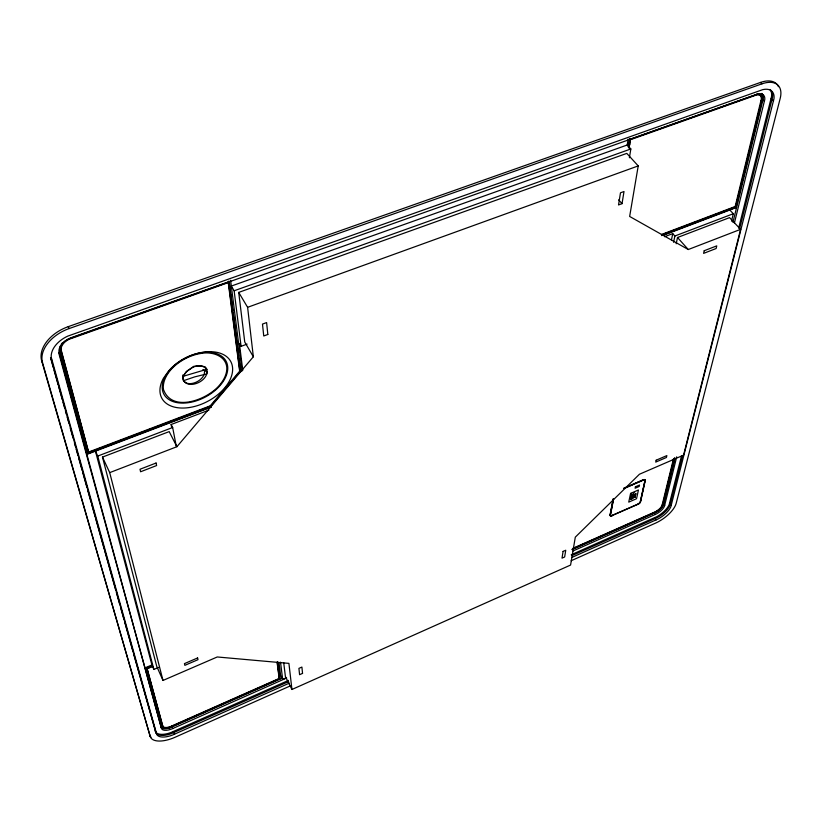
<?xml version="1.0" encoding="UTF-8"?>
<svg xmlns="http://www.w3.org/2000/svg" width="822" height="822" viewBox="0 0 822 822"><rect width="100%" height="100%" fill="white"/><g stroke="black" fill="none" stroke-linecap="round" stroke-linejoin="round"><path stroke-width="1.23" d="M631.388 494.094L631.666 493.354M634.05 492.46L633.752 493.015M163.311 388.888C162.777 381.757 166.219 375.202 170.719 369.931A34.185 21.331 -27.8 0 1 201.287 353.398C211.449 351.446 225.434 355.33 226.769 367.146A34.185 21.331 -27.8 0 1 218.96 385.795C206.199 400.335 171.521 412.88 163.373 389.217M629.405 157.773L630.834 148.957L627.207 145.001L628.131 139.154M628.214 146.994L629.529 138.764M628.666 147.487L629.991 139.257L757.781 94.068A13.491 7.254 -44.5 0 1 764.779 99.565L734.395 223.091M629.159 148.535L630.135 139.154L629.775 144.734M622.028 203.661L624.001 191.526L620.476 192.821L618.534 204.955L622.028 203.661L618.678 199.859M740.591 229.348L683.575 455.141L639.434 474.243L575.308 537.146L570.581 565.053L291.944 689.483L288.912 663.375L217.244 656.973L162.992 680.452L109.716 472.619L176.894 446.716L253.351 356.769L244.74 341.983L238.719 292.396L626.796 153.385L638.221 165.91L629.652 216.453L688.271 249.528L740.591 229.348L729.556 217.625L677.503 237.507L676.208 243.764M661.443 234.496L735.156 206.507L761.295 99.133A10.943 5.888 -44.6 0 0 759.343 94.849M761.973 98.815L761.511 101.106L761.028 100.644M661.556 235.595L736.08 207.278L762.456 99.277A11.785 6.35 -44.6 0 0 756.332 94.468M732.936 222.351L763.33 98.178A13.481 7.264 -44.6 0 0 761.758 93.4M738.649 228.146L771.56 96.39A21.968 11.806 -44.5 0 0 770.122 89.68M571.793 557.46L658.011 519.021A15.361 6.504 -35.7 0 0 670.855 506.701L773.985 98.702A21.999 11.796 -44.5 0 0 762.641 89.68L67.764 336.126A24.804 16.348 -23.7 0 0 51.231 357.272L156.817 734.642A17.468 7.871 -26.3 0 0 172.281 735.156L289.385 683.123M643.01 480.058A2.764 1.223 -35.9 0 1 644.982 480.654L640.42 501.81A2.713 1.171 -35.6 0 1 637.79 504.369L612.236 515.517A3.021 1.325 -35.1 0 1 610.088 515.024L613.191 498.964M610.088 515.024L613.253 499.057M610.273 514.819A2.723 1.192 -35.1 0 0 612.277 515.343L612.411 515.517A2.723 1.192 -35.1 0 1 610.407 514.993L613.448 498.851M610.407 514.993L613.582 499.036M671.471 239.901L672.745 233.623L664.618 236.715M673.598 242.285L674.883 236.006L672.745 233.623M630.947 497.536L630.649 499.334L630.947 497.536L631.132 498.707C629.827 500.29 634.666 496.509 630.659 499.262L632.601 498.533L633.361 496.745M635.385 493.765L635.221 494.916L635.385 493.765C636.433 492.039 636.146 495.656 635.057 494.916L631.234 497.002L631.45 495.183C635.437 493.21 632.365 496.93 633.937 494.474M633.402 494.597L631.964 495.204L631.162 496.92L633.32 495.985M631.871 495.296L631.091 496.899M632.714 498.173L633.166 496.683L632.601 498.533M633.875 494.392L633.69 495.615M634.646 497.176L635.427 495.584L635.118 497.372L635.427 495.584L633.433 496.827M612.277 515.343L637.667 504.194A2.713 1.182 -35.6 0 0 640.287 501.636L644.982 480.654M637.636 504.359L637.697 504.441A3 1.305 -35.6 0 0 640.605 501.626L645.239 480.541A3.062 1.356 -35.9 0 0 643.061 479.873L623.888 488.206M572.996 548.295L655.607 511.644A7.645 3.257 -35.7 0 0 662.008 505.489L673.444 458.995M731.498 221.18L733.316 213.73L729.813 210.021M674.019 458.501L662.614 505.068L662.285 504.636M661.864 234.979L735.587 206.969L761.696 100.387L762.179 100.849M676.712 456.827L664.423 506.27A9.422 4.007 -35.7 0 1 656.542 513.853L655.175 514.51L654.199 513.205L655.915 512.383A8.241 3.504 -35.7 0 0 662.809 505.746L674.667 457.7M655.566 512.548A9.422 4.018 -35.7 0 0 663.446 504.965L674.954 458.409M571.218 554.768L656.388 516.853A15.341 6.525 -35.7 0 0 669.211 504.544L681.51 455.933M682.517 455.563L669.868 505.407A15.351 6.514 -35.7 0 1 657.035 517.716L572.04 555.58M739.523 229.05L772.526 97.315A21.978 11.806 -44.5 0 0 770.019 89.495M633.228 492.933L633.69 493.2M238.853 358.526L240.466 371.133L210.524 406.448L88.776 452.696L88.499 452.079L210.206 405.863L239.644 371.195L228.167 281.936M633.269 496.58L635.416 495.645L633.33 496.673L634.861 496.18M631.717 494.032L631.142 494.166M631.471 493.56L631.327 494.228M573.643 548.305L655.596 511.952A8.23 3.504 -35.7 0 0 662.481 505.314M572.143 549.26L655.935 512.075A7.645 3.257 -35.7 0 0 662.337 505.92L662.779 504.42L663.107 504.862M51.642 359.625L50.759 357.714L155.656 731.981A17.437 7.891 -26.3 0 0 171.11 732.464L288.388 680.441M288.625 681.582L171.572 733.543A17.447 7.881 -26.3 0 1 156.118 733.019L133.709 654.271M291.111 685.538L175.117 737.231A24.198 10.912 -26.3 0 1 150.21 736.44L41.655 360.745A34.339 22.677 -23.7 0 1 68.247 326.653L760.504 82.436A30.465 16.358 -44.5 0 1 778.465 86.711M571.156 560.727L655.524 523.131A21.29 9.021 -35.7 0 0 676.177 503.331L780.191 98.434A30.496 16.348 -44.5 0 0 761.973 83.834L760.504 82.436M162.746 726.288A8.682 3.935 -26.3 0 0 170.442 726.586L279.161 678.469L277.065 662.162M277.651 661.854L279.788 678.52L170.431 726.915A9.361 4.244 -26.3 0 1 162.15 726.597M277.333 662.676L279.418 678.982L170.668 727.131A8.693 3.935 -26.3 0 1 162.982 726.833L146.933 668.224L152.183 665.974M282.367 678.027L172.106 726.895L172.815 728.508L286.652 677.996M572.091 549.599L654.651 512.99L654.333 512.558M278.987 662.522L280.6 675.242L282.665 679.362L286.179 677.801M573.026 550.956L655.175 514.51M631.625 495.173L633.659 494.392M633.259 495.892L631.779 496.467M635.529 495.121L633.433 495.81L635.468 495.039M623.857 488.381L643.133 479.966A3.062 1.356 -35.9 0 1 645.301 480.623L645.239 480.541M623.99 488.556L643.143 480.233A2.764 1.223 -35.9 0 1 645.116 480.829M144.693 668.05L151.916 664.957L95.455 451.144L97.736 456.066L153.889 669.437L158.533 667.443M170.668 727.46A9.361 4.244 -26.3 0 1 162.386 727.141L146.193 668.163L152.091 665.635L152.43 666.539L147.179 668.789L162.684 726.145L162.448 725.61M161.842 725.888L162.078 726.422L146.429 668.728L152.337 666.19M172.815 728.508L171.13 729.186A10.717 4.84 -26.3 0 1 161.646 728.837L86.793 455.799M71.278 337.729L69.017 338.643A13.286 8.795 -23.7 0 0 60.181 349.925M239.644 371.195L239.983 371.78L228.516 282.532L69.295 339.219A12.33 8.158 -23.7 0 0 61.095 349.689L88.776 452.696M162.992 680.452L156.735 666.323L102.483 457.083L169.198 431.612L176.894 446.716M95.465 450.723L95.177 450.107L210.607 406.263L210.925 406.849L88.098 453.528L87.82 452.912L94.129 450.507M662.327 234.66L734.519 207.236M211.418 407.065L86.454 454.566L58.681 352.73M662.912 235.452L736.604 207.432M171.613 427.029L171.13 424.512L208.839 410.168M97.736 456.066L172.661 427.502L171.13 424.512M674.883 236.006L733.316 213.73M242.767 370.29L239.387 343.411L241.082 346.339L247.103 344.11M253.351 356.769L247.607 307.315L638.221 165.91M241.082 346.339L234.136 290.783L630.834 148.957M755.983 94.602L69.058 338.756A15.207 10.049 -23.7 0 0 58.948 351.672L161.318 728.076M630.597 139.648L756.096 95.136A10.943 5.888 -44.6 0 1 761.778 99.596M627.207 145.001L231.331 286.056L234.136 290.783M150.21 736.44L42.528 362.677A34.38 22.656 -23.7 0 1 69.171 328.553L761.973 83.834M205.038 366.9L206.764 369.325C210.072 382.322 182.792 392.073 182.905 376.106M182.885 374.986L183.275 376.26L186.368 371.462L193.807 366.304C198.123 366.16 204.308 364.454 206.764 369.325L183.275 376.26L183.378 380.74L194.701 376.877L206.856 373.907L206.774 371.143M771.128 98.691L773.553 101.003M763.022 99.873L764.47 101.26M677.503 237.507L688.271 249.528M669.642 503.239L671.286 505.396M663.755 504.009L664.741 505.304M654.538 517.747L656.162 519.915M612.236 515.517L612.308 515.61A3.011 1.325 -35.1 0 1 610.016 514.942M206.199 368.492L206.764 369.325M238.719 292.396L247.607 307.315M229.657 286.652L230.006 287.248M228.814 286.95L229.163 287.546M210.206 405.863L210.524 406.448M291.944 689.483L285.398 676.527L283.724 662.748M279.788 678.52L280.045 679.034L277.918 662.378M68.247 326.653L69.171 328.553M71.473 338.345L71.165 337.708L229.287 281.597L240.795 371.708M88.098 453.528L60.16 350.912L87.82 452.912M102.483 457.083L109.716 472.619M95.044 449.593L95.331 450.209M41.655 360.745L42.528 362.677M151.916 664.957L153.889 669.437M146.933 668.224L147.179 668.789M171.942 725.98L172.23 726.823L170.431 727.583A10.707 4.85 -26.3 0 1 160.948 727.213L160.619 726.453M146.193 668.163L146.429 668.728M173.38 731.539L174.552 734.221M155.194 730.892L156.365 733.604M50.522 357.673L53.286 367.557M53.985 370.023L58.146 384.86M58.835 387.326L62.308 399.687M62.996 402.163L64.733 408.339M65.421 410.815L66.459 414.514M67.157 416.99L68.884 423.166M70.271 428.108L73.045 438.003M74.432 442.945L75.47 446.654M76.169 449.12L77.905 455.296M78.593 457.772L82.056 470.133M82.755 472.599L86.916 487.436M87.605 489.902L91.067 502.263M91.766 504.729L95.229 517.089M95.927 519.566L104.24 549.219M104.939 551.696L115.676 590.011M116.375 592.477L119.837 604.838M120.536 607.304L123.999 619.665M124.697 622.141L133.01 651.795M61.393 351.847L88.499 452.079M172.661 427.502L176.288 446.336M61.064 350.604L60.797 349.052A12.33 8.158 -23.6 0 1 61.465 345.589M60.458 351.539L59.883 349.299A13.286 8.795 -23.6 0 1 60.602 345.559M228.927 281.011L229.513 285.522M229.811 287.916L230.304 291.697M230.622 294.214L232.718 310.613M233.037 313.131L238.524 355.998M230.602 280.302L242.089 370.999M280.518 662.172L282.665 679.362M151.073 737.221A24.187 10.922 -26.3 0 1 149.522 734.806M756.99 93.811A11.785 6.35 -44.6 0 1 762.025 97.767M61.26 344.295A13.286 8.795 -23.6 0 1 62.123 343.051M202.859 369.653A12.505 9.186 -0.9 0 1 205.079 371.38M563.091 551.418L562.012 558.148L564.652 556.977L565.742 550.247L563.091 551.418M630.597 493.406L628.738 502.119L636.536 498.697L638.447 489.974L630.597 493.406M635.416 486.819L635.108 488.237L639.228 486.439L639.537 485.021L635.416 486.819M656.162 460.207L655.72 462.108L666.416 457.484L666.868 455.583L656.162 460.207M704.218 250.72L703.601 253.382L716.126 248.521L716.763 245.86L704.218 250.72M205.603 369.602L204.493 371.729A11.487 7.182 -27.8 0 1 195.502 382.477A11.487 7.182 -27.8 0 1 183.45 380.237A11.487 7.182 -27.8 0 1 190.293 369.088C194.136 365.636 200.219 364.855 204.801 367.321L206.045 368.77L205.603 369.602M168.541 371.071L163.331 378.449A39.045 24.311 -27.8 0 0 196.211 406.006A39.045 24.311 -27.8 0 0 229.266 359.276A39.045 24.311 -27.8 0 0 168.541 371.071M169.979 369.684L165.284 376.322A35.192 21.958 -27.8 0 0 194.906 401.28A35.192 21.958 -27.8 0 0 224.725 359.132A35.192 21.958 -27.8 0 0 169.979 369.684M302.547 673.393L299.588 674.698L298.92 668.378L301.9 667.063L302.547 673.393M197.609 657.949L184.457 663.621L184.847 665.347L197.979 659.686L197.609 657.949M156.067 463.022L140.017 469.249L140.593 471.766L156.612 465.55L156.067 463.022M267.828 334.472L263.749 335.982L262.485 324.094L266.605 322.584L267.828 334.472"/></g></svg>
